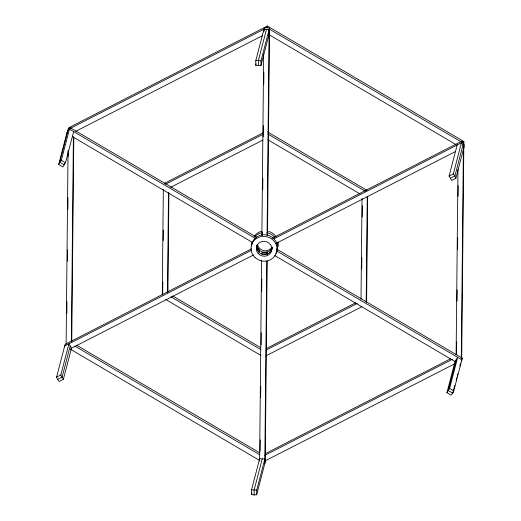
<?xml version="1.0" encoding="UTF-8"?>
<svg xmlns="http://www.w3.org/2000/svg" width="521" height="521" viewBox="0 0 521 521"><rect width="100%" height="100%" fill="white"/><g stroke="black" fill="none" stroke-linecap="round" stroke-linejoin="round"><path stroke-width="0.78" d="M66.121 344.244L68.049 150.589M66.838 313.316L66.948 301.92M67.359 261.236L67.469 249.846M67.873 209.162L67.99 197.772M68.401 156.274L68.433 153.018M71.357 341.561L73.402 136.548M71.768 341.548L73.8 137.349M162.272 295.003L163.327 189.397M162.702 293.369L162.812 281.991M163.223 240.565L163.334 230.002M167.508 292.32L168.504 192.444M167.918 292.307L168.908 193.239M251.493 494.533L251.539 489.903L259.647 458.773L264.85 458.955L256.742 490.079L256.697 494.716L254.092 494.95L251.493 494.533L251.897 492.977M263.873 31.879L263.9 29.56L266.505 29.326L269.11 29.743L269.064 34.379L260.956 65.503L255.746 65.32L255.791 60.69L264.323 27.926L266.934 27.691L269.533 28.108L267.501 235.069M254.092 494.95L254.137 489.987L262.245 458.864M258.351 65.412L258.396 60.456L266.505 29.326M260.956 65.503L261.001 60.872L269.533 28.108M259.621 461.092L261.575 260.5M261.874 235.349L263.659 53.963M260.129 451.219L260.24 439.854M260.65 397.653L260.76 386.289M261.164 344.895L261.281 332.724M261.685 291.33L261.803 279.152M262.291 235.342L262.317 232.086M262.734 189.787L262.845 178.403M263.255 136.919L263.365 125.528M263.776 84.05L263.887 72.66M264.303 30.361L264.323 27.926M264.805 463.586L266.785 261.054M267.091 235.082L269.11 29.743M267.195 261.041L265.235 461.951L256.697 494.716M267.253 254.535L267.28 252.092L262.07 252.372L261.64 254.007L266.856 253.734L267.28 252.092M361.014 299.061L362.017 198.364M361.724 268.999L361.834 257.628M362.238 217.029L362.356 205.658M366.191 302.102L367.246 196.495M366.602 302.089L367.657 196.482M456.116 354.957L457.966 169.468M456.546 353.316L456.657 341.926M457.067 301.249L457.178 289.858M457.581 249.181L457.698 237.791M458.109 196.3L458.213 185.723M461.3 357.999L463.384 148.889M461.71 357.986L463.807 147.248M463.833 144.805L463.866 141.549L267.358 26.05L68.687 127.795L67.229 131.709L58.697 164.473L62.885 166.941L65.535 162.734L73.643 131.611M255.355 238.39L69.449 129.143L67.834 131.071L59.726 162.2L58.697 164.473M64.617 163.281L64.213 164.838L59.726 162.2L61.341 160.273L69.879 127.508L256.488 237.166M63.373 379.321L60.814 374.931L68.922 343.808L71.481 348.191L63.373 379.321L59.14 381.489L57.557 379.451L56.581 377.106L65.112 344.342L251.532 248.843M70.205 346.003L62.097 377.126L57.557 379.451M255.746 65.32L256.15 63.764M266.934 27.691L267.358 26.05M272.125 238.318L461.86 141.152L463.443 143.19L464.419 145.535L455.888 178.299L451.648 180.474L449.089 176.085L457.197 144.955M449.089 176.085L453.329 173.916L461.86 141.152M273.87 238.846L461.437 142.787L463.013 144.831L454.905 175.955L455.888 178.299M463.866 141.549L463.443 143.19L269.031 28.922M446.927 392.671L455.035 361.541L457.685 357.341L449.577 388.464L446.927 392.671L451.121 395.133L452.742 393.205L453.765 390.932L462.303 358.161L276.677 249.077M456.363 359.444L448.255 390.568L452.742 393.205L454.768 385.423M456.188 379.978L456.793 377.64M457.197 376.084L457.809 373.752M459.835 365.97L460.44 363.632M66.805 133.35L67.834 131.071M461.274 360.441L462.303 358.161M461.359 360.942L461.873 359.803L276.247 250.718M272.157 247.247L269.813 252.698L272.047 248.25M69.879 127.508L68.258 129.436L264.766 28.798M75.617 131.37L262.532 35.643M164.512 183.327L263.424 132.673M165.535 184.226L263.717 133.943M170.706 187.273L262.949 140.038M64.682 345.977L251.109 250.484M70.869 348.51L253.356 255.03M276.117 243.392L455.321 151.618M56.581 377.106L60.814 374.931M450.372 178.28L454.905 175.955L453.329 173.916M266.296 348.569L355.648 302.805M265.866 350.21L357.386 303.339M265.814 355.934L361.834 306.758M265.261 453.706L450.724 358.728M264.831 455.347L452.469 359.249M264.766 461.078L454.774 363.769M255.791 60.69L258.396 60.456L261.001 60.872M251.539 489.903L256.742 490.079M268.979 34.653L456.103 144.636M267.709 132.015L367.012 190.386M267.983 134.066L365.188 191.2M267.918 139.791L359.959 193.89M72.406 136.645L252.431 242.434M274.723 255.583L455.719 361.945M61.341 160.273L65.535 162.734M449.577 388.464L453.765 390.932M172.796 295.987L260.65 347.631M170.973 296.807L260.917 349.676M165.743 299.497L260.852 355.4M76.665 345.247L259.582 452.762M74.835 346.061L259.855 454.813M70.289 349.148L259.803 460.544M256.592 246.251L259.575 250.425L259.145 252.06L256.592 248.484M463.013 144.831L463.996 147.176M251.487 246.049A13.064 12.361 14.6 0 1 268.211 235.349A13.064 12.361 14.6 0 1 275.791 253.584M272.262 248.055A7.841 7.418 14.6 0 1 263.059 254.417A7.841 7.418 14.6 0 1 256.957 244.948M251.747 244.655A13.064 12.361 14.6 0 1 251.982 242.239M254.613 236.912A13.064 12.361 14.6 0 1 261.34 232.88M266.752 232.731A13.064 12.361 14.6 0 1 274.854 237.348M277.53 242.793A13.064 12.361 14.6 0 1 277.361 248.419M271.923 247.254A7.841 7.418 14.6 0 1 264.101 250.64A7.841 7.418 14.6 0 1 257.628 244.961M272.294 247.123A7.841 7.418 14.6 0 1 264.01 252.327A7.841 7.418 14.6 0 1 256.977 245.313M278.097 241.959A13.064 12.361 14.6 0 1 276.898 249.038M254.241 236.313A13.064 12.361 14.6 0 1 261.77 231.246M268.51 231.389A13.064 12.361 14.6 0 1 276.084 236.781M258.481 253.844A7.841 7.418 14.6 0 0 271.584 250.966A7.841 7.418 14.6 0 0 262.109 241.523A7.841 7.418 14.6 0 0 258.481 253.844M254.893 257.348A13.064 12.361 14.6 0 0 276.651 252.262A13.064 12.361 14.6 0 0 260.63 236.723A13.064 12.361 14.6 0 0 254.893 257.348"/></g></svg>
